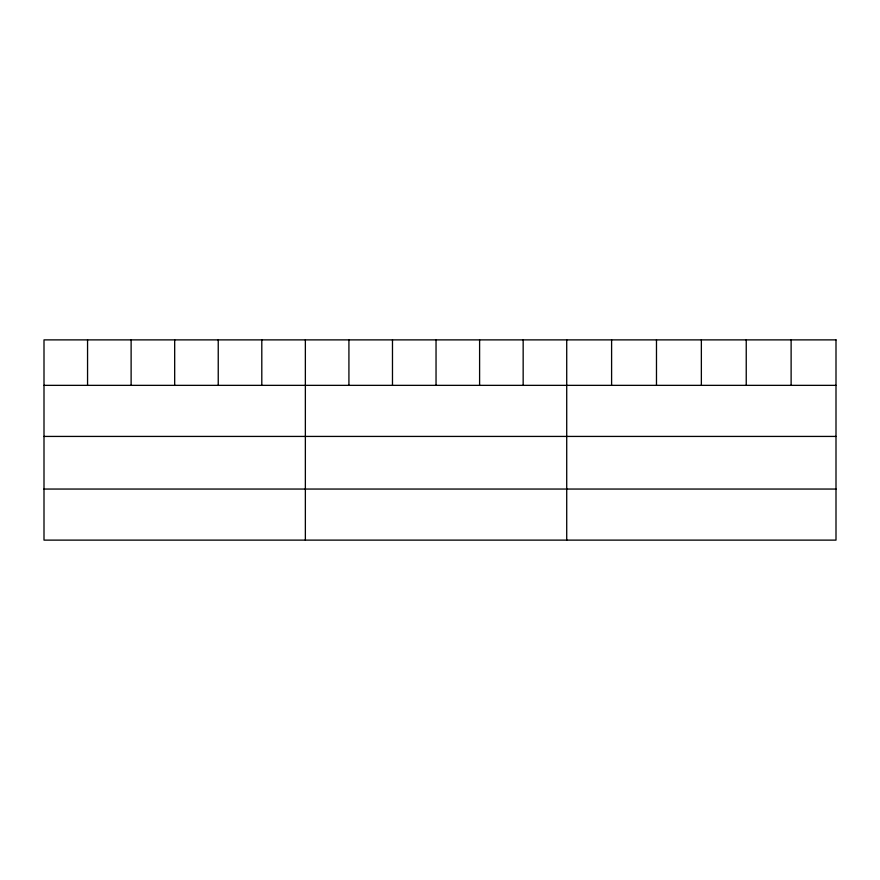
<?xml version="1.0" encoding="UTF-8"?>
<svg xmlns="http://www.w3.org/2000/svg" width="880" height="880" viewBox="0 0 880 880"><rect width="100%" height="100%" fill="white"/><g stroke="black" fill="none" stroke-linecap="round" stroke-linejoin="round"><path stroke-width="1.32" d="M44 385.352L836 385.352M44 436.425L836 436.425M44 489.049L836 489.049M791.12 339.878L791.12 385.352M746.24 339.878L746.24 385.352M701.36 339.878L701.36 385.352M656.48 339.878L656.48 385.352M611.6 339.878L611.6 385.352M566.72 339.878L566.72 540.122M523.16 339.878L523.16 385.352M479.6 339.878L479.6 385.352M436.04 339.878L436.04 385.352M392.48 339.878L392.48 385.352M348.92 339.878L348.92 385.352M305.36 339.878L305.36 540.122M261.8 339.878L261.8 385.352M218.24 339.878L218.24 385.352M174.68 339.878L174.68 385.352M131.12 339.878L131.12 385.352M87.56 339.878L87.56 385.352M836 339.878L44 339.878L44 540.122L836 540.122L836 339.878"/></g></svg>
